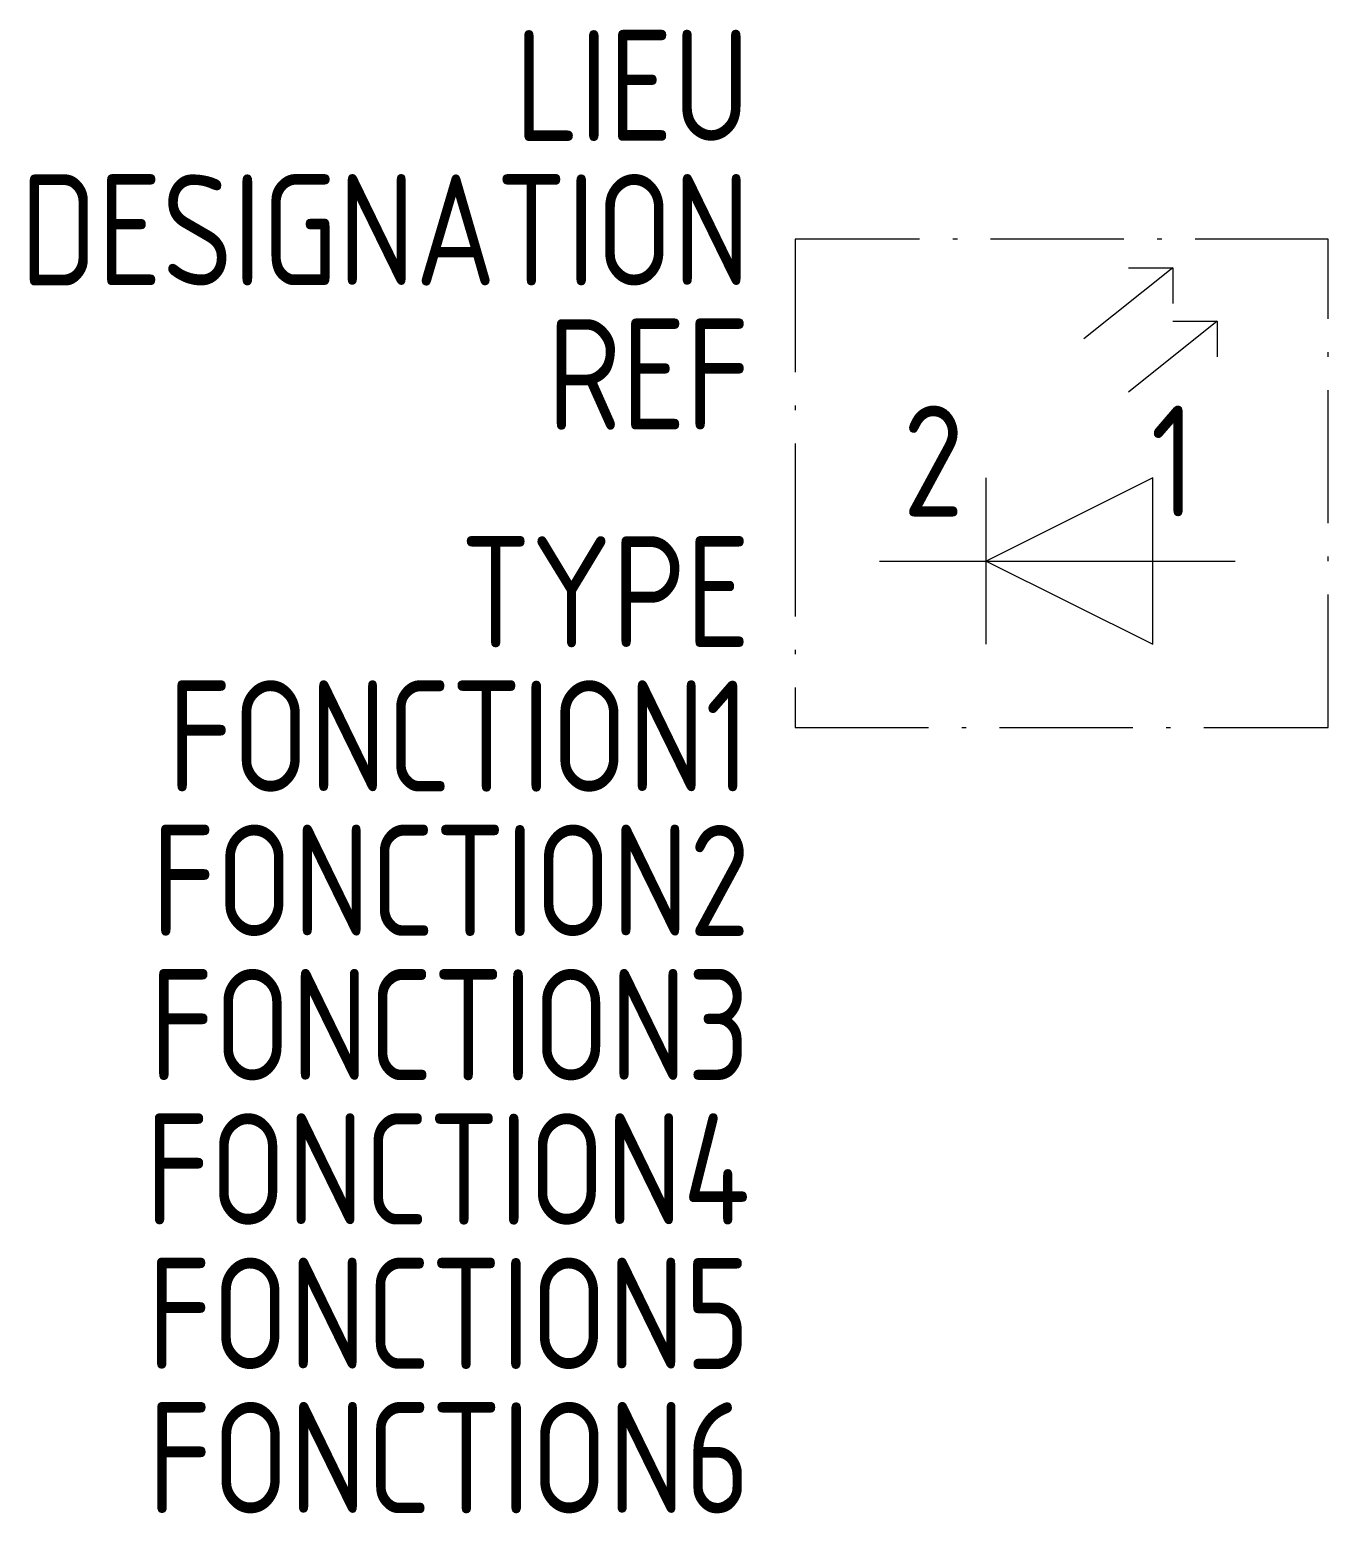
# Model space of a CAD drawing. Extents: x -1601.9 to -1572.6, y -902.8 to -869.4.
import ezdxf
from ezdxf.enums import TextEntityAlignment as Align

# ---------------------------------------------------------------- set-up
doc = ezdxf.new("R2010")
doc.units = 0
doc.linetypes.add('ACAD_ISO10W100', pattern=[18, 12, -3, 0, -3])
for name, color, linetype in [('SYMB_BOITE', 6, 'ACAD_ISO10W100'), ('SYMB_FIL', 3, 'CONTINUOUS'), ('SYMB_FIL_FIN', 1, 'CONTINUOUS'), ('SYMB_REF_CONTACT', 2, 'CONTINUOUS'), ('SYMB_TXT_CONTACT', 2, 'CONTINUOUS'), ('SYMB_TXT_NOM', 3, 'CONTINUOUS')]:
    doc.layers.add(name, color=color, linetype=linetype)
doc.styles.add('NET2_5', font='isocp.shx', dxfattribs={"width": 0.9, "height": 2.5})

msp = doc.modelspace()

# ---------------------------------------------------------------- linework, layer by layer
at = {"layer": 'SYMB_BOITE', "ltscale": 0.25}
for points in [[(-1572.634, -885.093), (-1572.634, -874.093), (-1584.634, -874.093), (-1584.634, -879.593)], [(-1584.634, -879.593), (-1584.634, -885.093), (-1572.634, -885.093)]]:
    msp.add_lwpolyline(points, dxfattribs=at)
at = {"layer": 'SYMB_FIL'}
msp.add_line((-1582.734, -881.343), (-1574.734, -881.343), dxfattribs=at)
at = {"layer": 'SYMB_FIL_FIN'}
for p, q in [((-1576.134, -874.743), (-1578.134, -876.343)), ((-1577.134, -874.743), (-1576.134, -874.743)), ((-1576.134, -874.743), (-1576.134, -875.543)), ((-1575.134, -875.943), (-1577.134, -877.543)), ((-1576.134, -875.943), (-1575.134, -875.943)), ((-1575.134, -875.943), (-1575.134, -876.743)), ((-1580.334, -883.218), (-1580.334, -879.468)), ((-1576.584, -879.468), (-1580.334, -881.343)), ((-1576.584, -883.218), (-1576.584, -879.468)), ((-1580.334, -881.343), (-1576.584, -883.218))]:
    msp.add_line(p, q, dxfattribs=at)

# ---------------------------------------------------------------- texts
at = {"layer": 'SYMB_REF_CONTACT', "style": 'NET2_5', "width": 0.9, "flags": 8}
msp.add_attdef('REF', text='', height=2.5, dxfattribs=at).set_placement((-1585.647, -878.387), align=Align.RIGHT)
at = {"layer": 'SYMB_TXT_CONTACT', "style": 'NET2_5', "width": 0.9, "flags": 8}
msp.add_attdef('2', text='X2', height=2.5, dxfattribs=at).set_placement((-1580.834, -880.343), align=Align.RIGHT)
msp.add_attdef('1', (-1576.634, -880.343), 'X1', height=2.5, dxfattribs=at)
at = {"layer": 'SYMB_TXT_NOM', "style": 'NET2_5', "width": 0.9, "flags": 8}
for tag, text, p in [('LIEU', '', (-1585.647, -871.887)), ('DESIGNATION', 'H?', (-1585.647, -875.137)), ('TYPE', '', (-1585.647, -883.286)), ('FONCTION1', '', (-1585.647, -886.536)), ('FONCTION2', '', (-1585.647, -889.786)), ('FONCTION3', '', (-1585.647, -893.036)), ('FONCTION4', '', (-1585.647, -896.286)), ('FONCTION5', '', (-1585.647, -899.536)), ('FONCTION6', '', (-1585.647, -902.786))]:
    msp.add_attdef(tag, text=text, height=2.5, dxfattribs=at).set_placement(p, align=Align.RIGHT)

doc.saveas('drawing.dxf')
